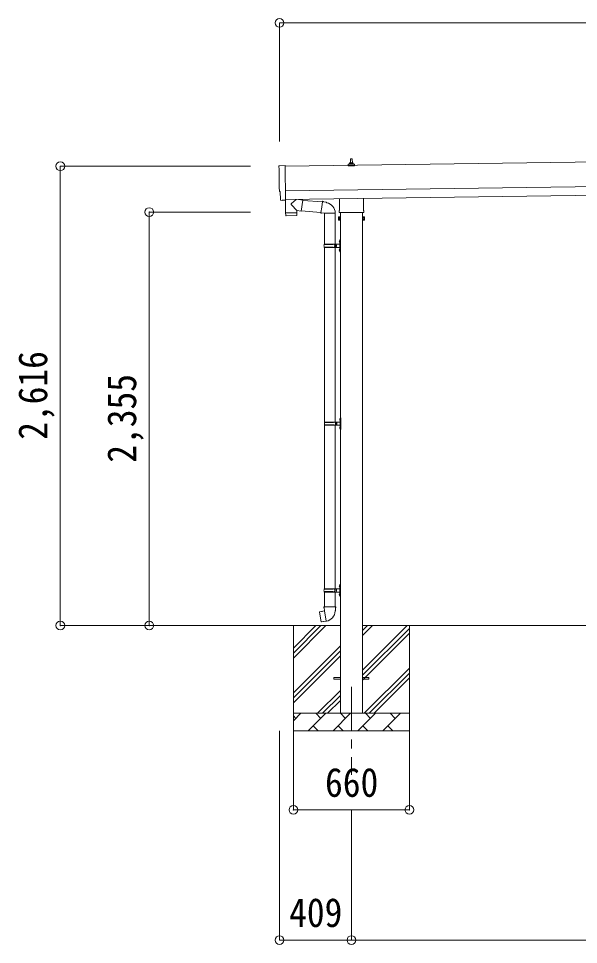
# Model space of a CAD drawing. Units: millimetres at full size, sheet at 1:50. Extents: x -14053 to 14053, y -9700 to 9700.
# Drawn here: x -2487 to 700, y -6767 to -1493 of the extents above; entities that cross this region are included whole.
import ezdxf
from ezdxf.enums import TextEntityAlignment as Align

# ---------------------------------------------------------------- set-up
doc = ezdxf.new("R2010")
doc.units = ezdxf.units.MM
doc.header["$LTSCALE"] = 50
doc.header["$PDMODE"] = 32
doc.header["$PDSIZE"] = 50
doc.linetypes.add('CHAIN1', pattern=[8, 5, -1, 1, -1])
for name, color, linetype, lineweight in [('0-0_0', 7, 'Continuous', 9), ('0-1_Defpoints', 4, 'Continuous', 9), ('0-2_TEXT1', 7, 'Continuous', 9), ('0-6_PARTS1', 6, 'Continuous', 9)]:
    doc.layers.add(name, color=color, linetype=linetype, lineweight=lineweight)
doc.styles.add('ＭＳ ゴシック', font='')
doc.styles.get('ＭＳ ゴシック').set_extended_font_data('MS Gothic')

msp = doc.modelspace()

# ---------------------------------------------------------------- linework, layer by layer
at = {"layer": '0-0_0'}
for p, q in [((-654.63, -4950.76), (-1950.42, -4950.76)), ((-922.13, -4950.76), (-922.13, -5550.76)), ((-922.13, -5135.81), (-737.07, -4950.76)), ((-922.13, -5107.53), (-765.36, -4950.76)), ((-922.13, -5079.24), (-793.64, -4950.76)), ((-529.63, -5205.86), (-274.53, -4950.76)), ((-529.63, -5007.87), (-472.52, -4950.76)), ((-529.63, -4979.58), (-500.8, -4950.76)), ((2545.37, -4950.76), (-529.63, -4950.76)), ((-262.13, -4950.76), (-262.13, -5550.76)), ((-529.63, -5234.14), (-262.13, -4966.64)), ((-529.63, -5262.43), (-262.13, -4994.93)), ((-922.13, -5333.8), (-654.63, -5066.3)), ((-922.13, -5362.08), (-654.63, -5094.58)), ((-922.13, -5390.37), (-654.63, -5122.87)), ((-519.97, -5450.76), (-262.13, -5192.92)), ((-491.68, -5450.76), (-262.13, -5221.2)), ((-463.4, -5450.76), (-262.13, -5249.48)), ((-784.53, -5450.76), (-654.63, -5320.86)), ((-756.24, -5450.76), (-654.63, -5349.14)), ((-727.96, -5450.76), (-654.63, -5377.43)), ((-922.13, -5450.76), (-262.13, -5450.76)), ((-922.13, -5493.65), (-879.23, -5450.76)), ((-907.79, -5479.31), (-922.13, -5464.97)), ((-837.81, -5550.76), (-737.81, -5450.76)), ((-766.36, -5479.31), (-794.92, -5450.76)), ((-696.39, -5550.76), (-596.39, -5450.76)), ((-624.94, -5479.31), (-653.5, -5450.76)), ((-554.97, -5550.76), (-454.97, -5450.76)), ((-483.52, -5479.31), (-512.07, -5450.76)), ((-413.55, -5550.76), (-313.55, -5450.76)), ((-342.1, -5479.31), (-370.65, -5450.76)), ((-265.41, -5450.76), (-262.13, -5447.47)), ((-809.26, -5522.21), (-780.7, -5550.76)), ((-667.84, -5522.21), (-639.28, -5550.76)), ((-526.41, -5522.21), (-497.86, -5550.76)), ((-384.99, -5522.21), (-356.44, -5550.76)), ((-262.13, -5550.76), (-922.13, -5550.76))]:
    msp.add_line(p, q, dxfattribs=at)
at = {"layer": '0-1_Defpoints'}
for p, q in [((4450.11, -2257.31), (-969.85, -2334.74)), ((-602.13, -2320.71), (-602.13, -2316.5)), ((-601.13, -2316.5), (-583.13, -2316.5)), ((-598.13, -2316.5), (-597.4, -2292.97)), ((-596.4, -2292), (-587.85, -2292)), ((-586.85, -2292.97), (-586.13, -2316.5)), ((-582.13, -2320.71), (-582.13, -2316.5)), ((-610.38, -2332), (-610.38, -2324.28)), ((-573.88, -2332), (-610.38, -2332)), ((-609.99, -2323.5), (-574.26, -2323.5)), ((-609.61, -2323.31), (-602.89, -2321.68)), ((-602.51, -2321.5), (-581.74, -2321.5)), ((-574.64, -2323.31), (-581.36, -2321.68)), ((-573.88, -2332), (-573.88, -2324.28)), ((-967.85, -2474.73), (4452.11, -2397.3)), ((-967.13, -2524.72), (4452.82, -2447.29)), ((-986.71, -2528.77), (-993.63, -2528.51)), ((-985.31, -2527.85), (-967.08, -2528.49)), ((-967.09, -2527.49), (-967.08, -2528.49)), ((-660.43, -2585.99), (-660.43, -2520.34)), ((-523.83, -2518.39), (-523.83, -2585.99)), ((-666.13, -2624.26), (-665.37, -2622.94)), ((-666.13, -2624.26), (-666.13, -2641.26)), ((-659.13, -2627.85), (-665.37, -2627.85)), ((-662.13, -2594.76), (-662.13, -2589.26)), ((-524.19, -2598.26), (-660.06, -2598.26)), ((-654.63, -2598.26), (-654.63, -5450.76)), ((-529.63, -5450.76), (-529.63, -2598.26)), ((-525.13, -2627.85), (-518.88, -2627.85)), ((-522.13, -2589.26), (-522.13, -2594.76)), ((-518.13, -2624.26), (-518.88, -2622.94)), ((-518.13, -2624.26), (-518.13, -2641.26)), ((-666.13, -2641.26), (-665.37, -2642.57)), ((-659.13, -2637.67), (-665.37, -2637.67)), ((-659.13, -2642.57), (-665.37, -2642.57)), ((-656.63, -2641.96), (-659.13, -2641.96)), ((-527.63, -2641.96), (-525.13, -2641.96)), ((-525.13, -2637.67), (-518.88, -2637.67)), ((-525.13, -2642.57), (-518.88, -2642.57)), ((-518.13, -2641.26), (-518.88, -2642.57)), ((-692.13, -5246.26), (-654.63, -5246.26)), ((-692.13, -5255.26), (-692.13, -5246.26)), ((-692.13, -5255.26), (-654.63, -5255.26)), ((-529.63, -5246.26), (-492.13, -5246.26)), ((-529.63, -5255.26), (-492.13, -5255.26)), ((-492.13, -5255.26), (-492.13, -5246.26))]:
    msp.add_line(p, q, dxfattribs=at)
at = {"layer": '0-1_Defpoints', "color": 7, "linetype": 'CHAIN1'}
msp.add_line((-592.13, -5300.76), (-592.13, -5800.76), dxfattribs=at)
at = {"layer": '0-1_Defpoints'}
for points in [[(-1001.46, -2331.76), (-969.92, -2329.65), (-967.09, -2527.49)], [(-996.51, -2525.56), (-997.19, -2478.53), (-997.79, -2478.54)], [(-659.13, -2642.57), (-659.13, -2622.94), (-665.37, -2622.94)], [(-659.13, -2641.96), (-659.13, -2623.56), (-656.63, -2623.56)], [(-525.13, -2641.96), (-525.13, -2623.56), (-527.63, -2623.56)], [(-525.13, -2642.57), (-525.13, -2622.94), (-518.88, -2622.94)]]:
    msp.add_lwpolyline(points, dxfattribs=at)
for points in [[(-656.63, -2643.26), (-656.63, -2622.26), (-654.63, -2622.26), (-654.63, -2643.26)], [(-527.63, -2643.26), (-527.63, -2622.26), (-529.63, -2622.26), (-529.63, -2643.26)]]:
    msp.add_lwpolyline(points, close=True, dxfattribs=at)
for centre, radius, start, end in [((-598.04, -2317.13), 4.13, 90, 171.17633), ((-601.13, -2317.5), 1, 90, 180), ((-596.4, -2293), 1, 90, 178.60509), ((-588.79, -2316.5), 4.83, 133.60282, 180), ((-595.46, -2316.5), 4.83, 0, 46.39718), ((-587.85, -2293), 1, 1.39491, 90), ((-586.21, -2317.13), 4.13, 8.82367, 90), ((-583.13, -2317.5), 1, 0, 90), ((-609.38, -2324.28), 1, 103.62699, 180), ((-603.13, -2320.71), 1, 283.62699, 0), ((-581.13, -2320.71), 1, 180, 256.37301), ((-574.88, -2324.28), 1, 0, 76.37301), ((-661.78, -2625.4), 4.34, 145.61575, 214.38425), ((-649.88, -2632.76), 16.24, 162.41205, 197.58795), ((-658.13, -2589.26), 4, 125.09963, 180), ((-658.13, -2594.76), 4, 180, 194.47751), ((-658.13, -2594.76), 4, 194.47751, 241.04498), ((-526.13, -2594.76), 4, 298.95502, 345.52249), ((-526.13, -2589.26), 4, 0, 54.90037), ((-526.13, -2594.76), 4, 345.52249, 0), ((-534.37, -2632.76), 16.24, 342.41205, 17.58795), ((-522.47, -2625.4), 4.34, 325.61575, 34.38425), ((-661.78, -2640.12), 4.34, 145.61575, 214.38425), ((-522.47, -2640.12), 4.34, 325.61575, 34.38425)]:
    msp.add_arc(centre, radius, start, end, dxfattribs=at)
for centre, major_axis, ratio, start_param, end_param in [((-1001.26, -2334.75), (-3, -0.04), 0.99863, 4.7647489, 6.2979817), ((-5765.63, -2473.24), (4762.89, 68.04), 0.99863, 6.2686928, 6.2979817), ((-997.85, -2474.14), (-4.41, -0.06), 0.99863, 6.2686928, 7.8539816), ((-993.51, -2525.51), (-2.15, -2.1), 0.9974, 5.5252311, 7.0411395), ((-986.67, -2527.77), (-0.717, -0.7), 0.9974, 0.7579542, 1.5707963)]:
    msp.add_ellipse(centre, major_axis=major_axis, ratio=ratio, start_param=start_param, end_param=end_param, dxfattribs=at)
at = {"layer": '0-2_TEXT1'}
for p, q in [((-985.97, -2528.49), (-985.31, -2527.85)), ((-905.69, -2523.84), (-933.33, -2546.35)), ((-868.06, -2527.85), (-893.9, -2523.67)), ((-868.06, -2527.85), (-878.23, -2590.74)), ((-868.36, -2529.68), (-756, -2538.03)), ((-902.64, -2586.79), (-933.51, -2553.68)), ((-766.74, -2598.94), (-761.21, -2567.57)), ((-755.67, -2536.21), (-761.21, -2567.57)), ((-755.67, -2536.21), (-754.53, -2534.23)), ((-754.53, -2534.23), (-750.97, -2534.85)), ((-750.97, -2534.85), (-750.55, -2537.2)), ((-736.04, -2540.02), (-734.35, -2541.65)), ((-734.35, -2541.65), (-732.24, -2542.1)), ((-966.45, -2600.72), (-966.03, -2613.77)), ((-905.45, -2615.85), (-962.99, -2616.67)), ((-961.96, -2599.65), (-961.93, -2600.65)), ((-906.97, -2598.87), (-906.97, -2599.87)), ((-902.64, -2586.79), (-878.23, -2590.74)), ((-902.64, -2586.79), (-902.47, -2598.8)), ((-877.93, -2588.91), (-766.42, -2597.12)), ((-766.74, -2598.94), (-766.34, -2601.19)), ((-766.74, -2598.94), (-761.58, -2599.76)), ((-766.34, -2601.19), (-762.78, -2601.82)), ((-762.78, -2601.82), (-761.58, -2599.76)), ((-761.58, -2599.76), (-746.98, -2602.07)), ((-746.98, -2602.07), (-744.78, -2601.09)), ((-684.48, -2601.48), (-745.66, -2601.48)), ((-744.63, -2601.48), (-744.63, -2778.77)), ((-684.63, -2601.48), (-684.63, -2930.24)), ((-747.63, -2780.77), (-697.29, -2780.77)), ((-747.63, -2794.77), (-697.29, -2794.77)), ((-746.63, -2778.77), (-660.63, -2778.77)), ((-746.63, -2778.77), (-746.63, -2780.77)), ((-746.63, -2796.77), (-746.63, -2794.77)), ((-687.63, -2778.77), (-687.63, -2783.27)), ((-687.63, -2783.27), (-685.63, -2783.27)), ((-687.63, -2796.77), (-687.63, -2792.27)), ((-687.63, -2792.27), (-685.63, -2792.27)), ((-685.63, -2783.27), (-685.63, -2787.77)), ((-685.63, -2792.27), (-685.63, -2787.77)), ((-679.63, -2778.77), (-679.63, -2787.77)), ((-679.63, -2783.27), (-676.63, -2783.27)), ((-679.63, -2796.77), (-679.63, -2787.77)), ((-679.63, -2792.27), (-676.63, -2792.27)), ((-676.63, -2783.27), (-676.63, -2787.77)), ((-676.63, -2792.27), (-676.63, -2787.77)), ((-660.93, -2761.62), (-658.88, -2762.62)), ((-659.66, -2759.62), (-659.03, -2759.62)), ((-659.66, -2759.62), (-659.66, -2767.92)), ((-659.66, -2767.92), (-659.03, -2767.92)), ((-659.03, -2759.62), (-659.03, -2767.92)), ((-659.03, -2759.62), (-658.63, -2760.02)), ((-659.03, -2767.92), (-658.63, -2767.52)), ((-658.88, -2762.62), (-658.27, -2763.77)), ((-658.63, -2755.77), (-655.63, -2754.27)), ((-658.63, -2755.77), (-658.63, -2787.77)), ((-658.63, -2760.02), (-658.63, -2767.52)), ((-658.63, -2819.77), (-658.63, -2787.77)), ((-655.63, -2754.27), (-655.63, -2787.77)), ((-655.63, -2754.27), (-654.63, -2754.27)), ((-655.63, -2821.27), (-655.63, -2787.77)), ((-654.63, -2754.27), (-654.63, -2787.77)), ((-654.63, -2821.27), (-654.63, -2787.77)), ((-746.63, -2796.77), (-660.63, -2796.77)), ((-744.63, -2796.77), (-744.63, -3791.76)), ((-684.63, -2796.77), (-684.63, -3791.76)), ((-660.93, -2809.62), (-658.88, -2810.62)), ((-659.66, -2807.62), (-659.03, -2807.62)), ((-659.66, -2807.62), (-659.66, -2815.92)), ((-659.66, -2815.92), (-659.03, -2815.92)), ((-659.03, -2807.62), (-659.03, -2815.92)), ((-659.03, -2807.62), (-658.63, -2808.02)), ((-659.03, -2815.92), (-658.63, -2815.52)), ((-658.88, -2810.62), (-658.27, -2811.77)), ((-658.63, -2808.02), (-658.63, -2815.52)), ((-658.63, -2819.77), (-655.63, -2821.27)), ((-655.63, -2821.27), (-654.63, -2821.27)), ((-745.13, -3793.76), (-694.79, -3793.76)), ((-744.13, -3791.76), (-658.13, -3791.76)), ((-744.13, -3791.76), (-744.13, -3793.76)), ((-685.13, -3791.76), (-685.13, -3796.26)), ((-685.13, -3796.26), (-683.13, -3796.26)), ((-683.13, -3796.26), (-683.13, -3800.76)), ((-677.13, -3791.76), (-677.13, -3800.76)), ((-677.13, -3796.26), (-674.13, -3796.26)), ((-674.13, -3796.26), (-674.13, -3800.76)), ((-658.43, -3774.61), (-656.38, -3775.61)), ((-657.16, -3772.61), (-656.53, -3772.61)), ((-657.16, -3772.61), (-657.16, -3780.91)), ((-657.16, -3780.91), (-656.53, -3780.91)), ((-656.53, -3772.61), (-656.53, -3780.91)), ((-656.53, -3772.61), (-656.13, -3773.01)), ((-656.53, -3780.91), (-656.13, -3780.51)), ((-656.38, -3775.61), (-655.77, -3776.76)), ((-656.13, -3768.76), (-653.13, -3767.26)), ((-656.13, -3768.76), (-656.13, -3800.76)), ((-656.13, -3773.01), (-656.13, -3780.51)), ((-653.13, -3767.26), (-653.13, -3800.76)), ((-653.13, -3767.26), (-652.13, -3767.26)), ((-652.13, -3767.26), (-652.13, -3800.76)), ((-745.13, -3807.76), (-694.79, -3807.76)), ((-744.63, -3809.75), (-744.63, -4741.76)), ((-744.13, -3809.76), (-744.13, -3807.76)), ((-744.13, -3809.76), (-658.13, -3809.76)), ((-685.13, -3809.76), (-685.13, -3805.26)), ((-685.13, -3805.26), (-683.13, -3805.26)), ((-684.63, -3809.75), (-684.63, -4741.76)), ((-683.13, -3805.26), (-683.13, -3800.76)), ((-677.13, -3809.76), (-677.13, -3800.76)), ((-677.13, -3805.26), (-674.13, -3805.26)), ((-674.13, -3805.26), (-674.13, -3800.76)), ((-658.43, -3822.61), (-656.38, -3823.61)), ((-657.16, -3820.61), (-656.53, -3820.61)), ((-657.16, -3820.61), (-657.16, -3828.91)), ((-657.16, -3828.91), (-656.53, -3828.91)), ((-656.53, -3820.61), (-656.53, -3828.91)), ((-656.53, -3820.61), (-656.13, -3821.01)), ((-656.53, -3828.91), (-656.13, -3828.51)), ((-656.38, -3823.61), (-655.77, -3824.76)), ((-656.13, -3832.76), (-656.13, -3800.76)), ((-656.13, -3821.01), (-656.13, -3828.51)), ((-656.13, -3832.76), (-653.13, -3834.26)), ((-653.13, -3834.26), (-653.13, -3800.76)), ((-653.13, -3834.26), (-652.13, -3834.26)), ((-652.13, -3834.26), (-652.13, -3800.76)), ((-747.63, -4743.76), (-697.29, -4743.76)), ((-746.63, -4741.76), (-660.63, -4741.76)), ((-746.63, -4741.76), (-746.63, -4743.76)), ((-687.63, -4741.76), (-687.63, -4746.26)), ((-687.63, -4746.26), (-685.63, -4746.26)), ((-685.63, -4746.26), (-685.63, -4750.76)), ((-679.63, -4741.76), (-679.63, -4750.76)), ((-679.63, -4746.26), (-676.63, -4746.26)), ((-676.63, -4746.26), (-676.63, -4750.76)), ((-660.93, -4724.61), (-658.88, -4725.61)), ((-659.66, -4722.61), (-659.03, -4722.61)), ((-659.66, -4722.61), (-659.66, -4730.91)), ((-659.66, -4730.91), (-659.03, -4730.91)), ((-659.03, -4722.61), (-659.03, -4730.91)), ((-659.03, -4722.61), (-658.63, -4723.01)), ((-659.03, -4730.91), (-658.63, -4730.51)), ((-658.88, -4725.61), (-658.27, -4726.76)), ((-658.63, -4718.76), (-655.63, -4717.26)), ((-658.63, -4718.76), (-658.63, -4750.76)), ((-658.63, -4723.01), (-658.63, -4730.51)), ((-655.63, -4717.26), (-655.63, -4750.76)), ((-655.63, -4717.26), (-654.63, -4717.26)), ((-654.63, -4717.26), (-654.63, -4750.76)), ((-747.63, -4757.76), (-697.29, -4757.76)), ((-746.63, -4759.76), (-746.63, -4757.76)), ((-746.63, -4759.76), (-660.63, -4759.76)), ((-744.63, -4759.76), (-744.63, -4844.69)), ((-687.63, -4759.76), (-687.63, -4755.26)), ((-687.63, -4755.26), (-685.63, -4755.26)), ((-685.63, -4755.26), (-685.63, -4750.76)), ((-684.63, -4759.76), (-684.63, -4844.69)), ((-679.63, -4759.76), (-679.63, -4750.76)), ((-679.63, -4755.26), (-676.63, -4755.26)), ((-676.63, -4755.26), (-676.63, -4750.76)), ((-660.93, -4772.61), (-658.88, -4773.61)), ((-659.66, -4770.61), (-659.03, -4770.61)), ((-659.66, -4770.61), (-659.66, -4778.91)), ((-659.66, -4778.91), (-659.03, -4778.91)), ((-659.03, -4770.61), (-659.03, -4778.91)), ((-659.03, -4770.61), (-658.63, -4771.01)), ((-659.03, -4778.91), (-658.63, -4778.51)), ((-658.88, -4773.61), (-658.27, -4774.76)), ((-658.63, -4782.76), (-658.63, -4750.76)), ((-658.63, -4771.01), (-658.63, -4778.51)), ((-658.63, -4782.76), (-655.63, -4784.26)), ((-655.63, -4784.26), (-655.63, -4750.76)), ((-655.63, -4784.26), (-654.63, -4784.26)), ((-654.63, -4784.26), (-654.63, -4750.76)), ((-746.48, -4844.69), (-748.63, -4845.47)), ((-748.63, -4845.47), (-748.63, -4849.09)), ((-748.63, -4849.09), (-746.38, -4849.9)), ((-746.48, -4844.69), (-714.63, -4844.69)), ((-746.48, -4844.69), (-746.38, -4849.9)), ((-746.38, -4849.9), (-746.13, -4864.69)), ((-682.78, -4844.69), (-714.63, -4844.69)), ((-680.63, -4849.09), (-682.87, -4849.9)), ((-682.78, -4844.69), (-680.63, -4845.47)), ((-680.63, -4845.47), (-680.63, -4849.09)), ((-773.08, -4873.14), (-773.89, -4874.31)), ((-773.89, -4874.31), (-764.27, -4928.87)), ((-745.22, -4867.89), (-773.08, -4873.14)), ((-760.34, -4870.53), (-760.55, -4870.78)), ((-746.13, -4864.69), (-744.78, -4866.69)), ((-734.86, -4925.18), (-745, -4867.71)), ((-744.97, -4866.89), (-744.97, -4867.59)), ((-744.78, -4866.69), (-744.81, -4866.69)), ((-684.44, -4866.63), (-684.51, -4868.79)), ((-683.12, -4864.69), (-684.44, -4866.63)), ((-750.25, -4927.78), (-750.53, -4927.62)), ((-734.56, -4925.95), (-734.8, -4925.28))]:
    msp.add_line(p, q, dxfattribs=at)
for points in [[(-967.48, -2528.48), (-966.46, -2599.72), (-902.47, -2598.8)], [(-755.67, -2536.21), (-750.55, -2537.2), (-736.04, -2540.02)], [(-902.49, -2612.86), (-902.45, -2599.8), (-966.45, -2600.72)], [(-660.93, -2765.91), (-658.88, -2764.92), (-658.27, -2763.77)], [(-660.93, -2813.91), (-658.88, -2812.92), (-658.27, -2811.77)], [(-658.43, -3778.91), (-656.38, -3777.91), (-655.77, -3776.76)], [(-658.43, -3826.91), (-656.38, -3825.91), (-655.77, -3824.76)], [(-660.93, -4728.91), (-658.88, -4727.91), (-658.27, -4726.76)], [(-660.93, -4776.91), (-658.88, -4775.91), (-658.27, -4774.76)], [(-682.78, -4844.69), (-682.87, -4849.9), (-683.12, -4864.69)], [(-758.1, -4870.31), (-758.38, -4870.16), (-760.34, -4870.53)], [(-735.13, -4925.09), (-763.11, -4929.69), (-764.27, -4928.87)], [(-748.06, -4927.22), (-748.28, -4927.45), (-750.25, -4927.78)]]:
    msp.add_lwpolyline(points, dxfattribs=at)
for centre, radius, start, end in [((-930.02, -2550.1), 5, 131.47396, 225.79244), ((-744.78, -2601.09), 60.3, 359.62495, 78), ((-963.03, -2613.67), 3, 181.81845, 270.86677), ((-905.49, -2612.85), 3, 270.81845, 359.81845), ((-698.88, -2787.77), 49.25, 171.82876, 180.00002), ((-698.88, -2787.77), 49.25, 180.00002, 188.17127), ((-697.29, -2778.77), 2, 270, 359.99998), ((-697.29, -2796.77), 2, 0.00005, 90.00004), ((-655.33, -2763.77), 6, 136.21765, 223.78235), ((-660.63, -2776.77), 2, 270, 359.99998), ((-655.33, -2811.77), 6, 136.21765, 223.78235), ((-660.63, -2798.77), 2, 0.00005, 90.00004), ((-696.38, -3800.76), 49.25, 171.82876, 180.00002), ((-694.79, -3791.76), 2, 270, 359.99998), ((-652.83, -3776.76), 6, 136.21765, 223.78235), ((-658.13, -3789.76), 2, 270, 359.99998), ((-696.38, -3800.76), 49.25, 180.00002, 188.17127), ((-694.79, -3809.76), 2, 0.00005, 90.00004), ((-652.83, -3824.76), 6, 136.21765, 223.78235), ((-658.13, -3811.76), 2, 0.00005, 90.00004), ((-698.88, -4750.76), 49.25, 171.82876, 180.00002), ((-697.29, -4741.76), 2, 270, 359.99998), ((-655.33, -4726.76), 6, 136.21765, 223.78235), ((-660.63, -4739.76), 2, 270, 359.99998), ((-698.88, -4750.76), 49.25, 180.00002, 188.17127), ((-697.29, -4759.76), 2, 0.00005, 90.00004), ((-655.33, -4774.76), 6, 136.21765, 223.78235), ((-660.63, -4761.76), 2, 0.00005, 90.00004), ((-745.27, -4867.59), 0.3, 280.66842, 0), ((-744.77, -4866.89), 0.2, 100, 180), ((-744.78, -4866.69), 60.3, 279.96938, 358), ((-735.08, -4925.39), 0.3, 20, 99.33158), ((-734.37, -4925.88), 0.2, 200, 279.96938)]:
    msp.add_arc(centre, radius, start, end, dxfattribs=at)
at = {"layer": '0-6_PARTS1'}
for p, q in [((-1001.13, -1518.15), (-1001.13, -2194.27)), ((-1001.13, -1518.15), (6218.87, -1518.15)), ((-2248.84, -2334.74), (-1166.22, -2334.74)), ((-2248.84, -4950.76), (-2248.84, -2334.74)), ((-1742.41, -2595.76), (-1166.22, -2595.76)), ((-1742.41, -4950.76), (-1742.41, -2595.76)), ((-2248.84, -4950.76), (-1166.22, -4950.76)), ((-1742.41, -4950.76), (-1166.22, -4950.76)), ((-1001.13, -6742.41), (-1001.13, -5550.76)), ((-922.13, -6000.82), (-922.13, -5550.76)), ((-262.13, -6000.82), (-262.13, -5550.76)), ((-922.13, -6000.82), (-262.13, -6000.82)), ((-592.13, -6742.41), (-592.13, -6000.82)), ((-1001.13, -6742.41), (-592.13, -6742.41)), ((-592.13, -6742.41), (2607.87, -6742.41))]:
    msp.add_line(p, q, dxfattribs=at)
for p in [(-1001.13, -1518.15), (-2248.84, -2334.74), (-1742.41, -2595.76), (-2248.84, -4950.76), (-1742.41, -4950.76), (-922.13, -6000.82), (-262.13, -6000.82), (-1001.13, -6742.41), (-592.13, -6742.41)]:
    msp.add_point(p, dxfattribs=at)

# ---------------------------------------------------------------- texts
at = {"layer": '0-6_PARTS1', "color": 7, "style": 'ＭＳ ゴシック', "width": 0.9}
for s, p in [('2,616', (-2273.84, -3892.75)), ('2,355', (-1767.41, -4023.26))]:
    msp.add_text(s, height=165, rotation=90, dxfattribs=at).set_placement(p, align=Align.BOTTOM_LEFT)
for s, p in [('660', (-742.13, -5975.82)), ('409', (-946.63, -6717.41))]:
    msp.add_text(s, height=165, dxfattribs=at).set_placement(p, align=Align.BOTTOM_LEFT)

doc.saveas('drawing.dxf')
